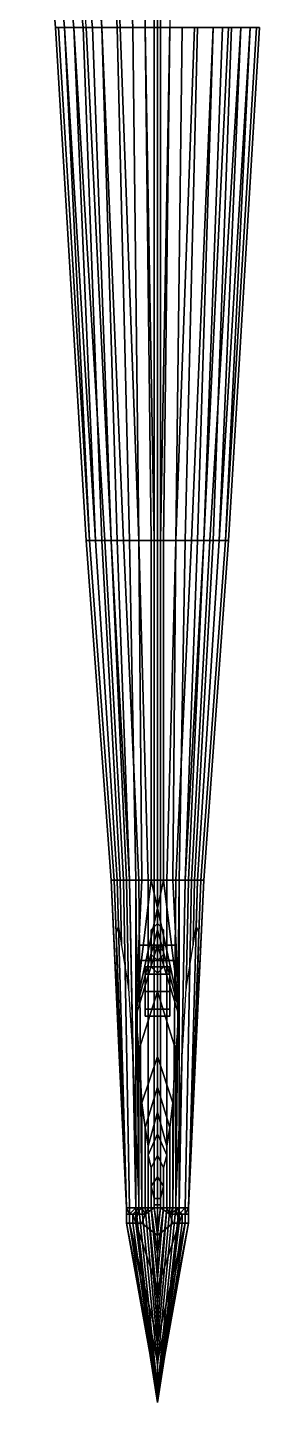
# Model space of a CAD drawing. Extents: x -0.58 to 0.58, y -4.4 to 4.35.
# Drawn here: x -0.42 to 0.33, y -4.4 to 0.05 of the extents above; entities that cross this region are included whole.
import ezdxf

# ---------------------------------------------------------------- set-up
doc = ezdxf.new("R2010")
doc.units = 0
doc.layers.get('0').update_dxf_attribs({"linetype": 'CONTINUOUS'})

msp = doc.modelspace()

# ---------------------------------------------------------------- linework, layer by layer
for points in [[(0, 2.97, 1.26), (-0.01, 2.97, 1.25), (-0.01, -3.76, 1.52), (0, -3.76, 1.53)], [(-0.01, 2.97, 1.25), (0, 2.97, 1.24), (0, -3.76, 1.51), (-0.01, -3.76, 1.52)], [(0.01, 2.97, 1.25), (0, 2.97, 1.26), (0, -3.76, 1.53), (0.01, -3.76, 1.52)], [(0, 2.97, 1.24), (0.01, 2.97, 1.25), (0.01, -3.76, 1.52), (0, -3.76, 1.51)], [(-0.4, 1.12, 0.27), (-0.42, 1.12, 0.09), (-0.33, 0.05, 0.09), (-0.3, 0.05, 0.27)], [(-0.42, 1.12, 0.09), (-0.42, 1.12, -0.03), (-0.33, 0.05, -0.03), (-0.33, 0.05, 0.09)], [(-0.38, 1.12, 0.37), (-0.4, 1.12, 0.27), (-0.3, 0.05, 0.27), (-0.27, 0.05, 0.37)], [(-0.36, 1.12, 0.47), (-0.38, 1.12, 0.37), (-0.27, 0.05, 0.37), (-0.24, 0.05, 0.44)], [(-0.33, 1.12, 0.55), (-0.36, 1.12, 0.47), (-0.24, 0.05, 0.44), (-0.21, 0.05, 0.49)], [(-0.2368, 0.81, 0.5868), (-0.33, 1.12, 0.55), (-0.21, 0.05, 0.49), (-0.18, 0.05, 0.53)], [(-0.04, 0.05, -0.53), (-0.12, 0.05, -0.5), (-0.1256, 0.17, -0.5067), (-0.05, 1.12, -0.6)], [(0.04, 0.05, -0.53), (-0.04, 0.05, -0.53), (-0.05, 1.12, -0.6), (0.05, 1.12, -0.6)], [(-0.1631, 0.64, 0.6141), (-0.2368, 0.81, 0.5868), (-0.18, 0.05, 0.53), (-0.13, 0.05, 0.57)], [(-0.2632, 0.76, -0.4132), (-0.2036, 0.47, -0.4596), (-0.18, 0.05, -0.44), (-0.23, 0.05, -0.38)], [(-0.1015, 0.51, 0.6244), (-0.1631, 0.64, 0.6141), (-0.13, 0.05, 0.57), (-0.08, 0.05, 0.59)], [(-0.04, 0.42, 0.6311), (-0.1015, 0.51, 0.6244), (-0.08, 0.05, 0.59), (-0.04, 0.05, 0.6)], [(-0.2036, 0.47, -0.4596), (-0.1256, 0.17, -0.5067), (-0.12, 0.05, -0.5), (-0.18, 0.05, -0.44)], [(-0.33, 0.05, -0.03), (-0.32, 0.05, -0.1), (-0.22, -1.61, -0.1), (-0.23, -1.61)], [(-0.3, 0.05, 0.27), (-0.33, 0.05, 0.09), (-0.23, -1.61, 0.09), (-0.22, -1.61, 0.17)], [(-0.33, 0.05, 0.09), (-0.33, 0.05, -0.03), (-0.23, -1.61), (-0.23, -1.61, 0.09)], [(-0.32, 0.05, -0.1), (-0.3, 0.05, -0.2), (-0.2, -1.61, -0.16), (-0.22, -1.61, -0.1)], [(-0.3, 0.05, -0.2), (-0.27, 0.05, -0.29), (-0.17, -1.61, -0.22), (-0.2, -1.61, -0.16)], [(-0.27, 0.05, 0.37), (-0.3, 0.05, 0.27), (-0.22, -1.61, 0.17), (-0.2, -1.61, 0.25)], [(-0.27, 0.05, -0.29), (-0.23, 0.05, -0.38), (-0.15, -1.61, -0.26), (-0.17, -1.61, -0.22)], [(-0.24, 0.05, 0.44), (-0.27, 0.05, 0.37), (-0.2, -1.61, 0.25), (-0.18, -1.61, 0.32)], [(-0.21, 0.05, 0.49), (-0.24, 0.05, 0.44), (-0.18, -1.61, 0.32), (-0.15, -1.61, 0.38)], [(-0.23, 0.05, -0.38), (-0.18, 0.05, -0.44), (-0.11, -1.61, -0.31), (-0.15, -1.61, -0.26)], [(-0.18, 0.05, 0.53), (-0.21, 0.05, 0.49), (-0.15, -1.61, 0.38), (-0.13, -1.61, 0.42)], [(-0.18, 0.05, -0.44), (-0.12, 0.05, -0.5), (-0.06, -1.61, -0.35), (-0.11, -1.61, -0.31)], [(-0.13, 0.05, 0.57), (-0.18, 0.05, 0.53), (-0.13, -1.61, 0.42), (-0.09, -1.61, 0.46)], [(-0.08, 0.05, 0.59), (-0.13, 0.05, 0.57), (-0.09, -1.61, 0.46), (-0.06, -1.61, 0.48)], [(-0.01, -1.61, -0.37), (-0.06, -1.61, -0.35), (-0.12, 0.05, -0.5), (-0.04, 0.05, -0.53)], [(-0.04, 0.05, 0.6), (-0.08, 0.05, 0.59), (-0.06, -1.61, 0.48), (-0.02, -1.61, 0.49)], [(-0.04, 0.05, -0.53), (0.04, 0.05, -0.53), (0.01, -1.61, -0.37), (-0.01, -1.61, -0.37)], [(-0.02, -1.61, 0.49), (0.02, -1.61, 0.49), (0.04, 0.05, 0.6), (-0.04, 0.05, 0.6)], [(0.04, 0.05, -0.53), (0.12, 0.05, -0.5), (0.06, -1.61, -0.35), (0.01, -1.61, -0.37)], [(0.02, -1.61, 0.49), (0.06, -1.61, 0.48), (0.08, 0.05, 0.59), (0.04, 0.05, 0.6)], [(0.11, -1.61, -0.31), (0.06, -1.61, -0.35), (0.12, 0.05, -0.5), (0.18, 0.05, -0.44)], [(0.06, -1.61, 0.48), (0.09, -1.61, 0.46), (0.13, 0.05, 0.57), (0.08, 0.05, 0.59)], [(0.09, -1.61, 0.46), (0.13, -1.61, 0.42), (0.18, 0.05, 0.53), (0.13, 0.05, 0.57)], [(0.15, -1.61, -0.26), (0.11, -1.61, -0.31), (0.18, 0.05, -0.44), (0.23, 0.05, -0.38)], [(0.13, -1.61, 0.42), (0.15, -1.61, 0.38), (0.21, 0.05, 0.49), (0.18, 0.05, 0.53)], [(0.17, -1.61, -0.22), (0.15, -1.61, -0.26), (0.23, 0.05, -0.38), (0.27, 0.05, -0.29)], [(0.15, -1.61, 0.38), (0.18, -1.61, 0.32), (0.24, 0.05, 0.44), (0.21, 0.05, 0.49)], [(0.2, -1.61, -0.16), (0.17, -1.61, -0.22), (0.27, 0.05, -0.29), (0.3, 0.05, -0.2)], [(0.18, -1.61, 0.32), (0.2, -1.61, 0.25), (0.27, 0.05, 0.37), (0.24, 0.05, 0.44)], [(0.22, -1.61, -0.1), (0.2, -1.61, -0.16), (0.3, 0.05, -0.2), (0.32, 0.05, -0.1)], [(0.2, -1.61, 0.25), (0.22, -1.61, 0.17), (0.3, 0.05, 0.27), (0.27, 0.05, 0.37)], [(0.22, -1.61, 0.17), (0.23, -1.61, 0.09), (0.33, 0.05, 0.09), (0.3, 0.05, 0.27)], [(0.23, -1.61), (0.22, -1.61, -0.1), (0.32, 0.05, -0.1), (0.33, 0.05, -0.03)], [(0.23, -1.61, 0.09), (0.23, -1.61), (0.33, 0.05, -0.03), (0.33, 0.05, 0.09)], [(-0.23, -1.61), (-0.22, -1.61, -0.1), (-0.14, -2.71, -0.06), (-0.15, -2.71, 0.01)], [(-0.22, -1.61, 0.17), (-0.23, -1.61, 0.09), (-0.15, -2.71, 0.1), (-0.14, -2.71, 0.18)], [(-0.23, -1.61, 0.09), (-0.23, -1.61), (-0.15, -2.71, 0.01), (-0.15, -2.71, 0.1)], [(-0.22, -1.61, -0.1), (-0.2, -1.61, -0.16), (-0.13, -2.71, -0.1), (-0.14, -2.71, -0.06)], [(-0.2, -1.61, 0.25), (-0.22, -1.61, 0.17), (-0.14, -2.71, 0.18), (-0.13, -2.71, 0.23)], [(-0.2, -1.61, -0.16), (-0.17, -1.61, -0.22), (-0.11, -2.71, -0.15), (-0.13, -2.71, -0.1)], [(-0.18, -1.61, 0.32), (-0.2, -1.61, 0.25), (-0.13, -2.71, 0.23), (-0.12, -2.71, 0.27)], [(-0.15, -1.61, 0.38), (-0.18, -1.61, 0.32), (-0.12, -2.71, 0.27), (-0.1, -2.71, 0.31)], [(-0.17, -1.61, -0.22), (-0.15, -1.61, -0.26), (-0.09, -2.71, -0.19), (-0.11, -2.71, -0.15)], [(-0.15, -1.61, -0.26), (-0.11, -1.61, -0.31), (-0.06, -2.71, -0.23), (-0.09, -2.71, -0.19)], [(-0.13, -1.61, 0.42), (-0.15, -1.61, 0.38), (-0.1, -2.71, 0.31), (-0.09, -2.71, 0.34)], [(-0.09, -1.61, 0.46), (-0.13, -1.61, 0.42), (-0.09, -2.71, 0.34), (-0.07, -2.71, 0.37)], [(-0.11, -1.61, -0.31), (-0.06, -1.61, -0.35), (-0.03, -2.71, -0.25), (-0.06, -2.71, -0.23)], [(-0.06, -1.61, 0.48), (-0.09, -1.61, 0.46), (-0.07, -2.71, 0.37), (-0.05, -2.71, 0.39)], [(-0.01, -2.71, -0.26), (-0.03, -2.71, -0.25), (-0.06, -1.61, -0.35), (-0.01, -1.61, -0.37)], [(-0.02, -1.61, 0.49), (-0.06, -1.61, 0.48), (-0.05, -2.71, 0.39), (-0.02, -2.71, 0.4)], [(-0.02, -2.71, 0.4), (0.02, -2.71, 0.4), (0.02, -1.61, 0.49), (-0.02, -1.61, 0.49)], [(-0.01, -1.61, -0.37), (0.01, -1.61, -0.37), (0.01, -2.71, -0.26), (-0.01, -2.71, -0.26)], [(0.01, -1.61, -0.37), (0.06, -1.61, -0.35), (0.03, -2.71, -0.25), (0.01, -2.71, -0.26)], [(0.02, -2.71, 0.4), (0.05, -2.71, 0.39), (0.06, -1.61, 0.48), (0.02, -1.61, 0.49)], [(0.06, -2.71, -0.23), (0.03, -2.71, -0.25), (0.06, -1.61, -0.35), (0.11, -1.61, -0.31)], [(0.05, -2.71, 0.39), (0.07, -2.71, 0.37), (0.09, -1.61, 0.46), (0.06, -1.61, 0.48)], [(0.09, -2.71, -0.19), (0.06, -2.71, -0.23), (0.11, -1.61, -0.31), (0.15, -1.61, -0.26)], [(0.07, -2.71, 0.37), (0.09, -2.71, 0.34), (0.13, -1.61, 0.42), (0.09, -1.61, 0.46)], [(0.11, -2.71, -0.15), (0.09, -2.71, -0.19), (0.15, -1.61, -0.26), (0.17, -1.61, -0.22)], [(0.09, -2.71, 0.34), (0.1, -2.71, 0.31), (0.15, -1.61, 0.38), (0.13, -1.61, 0.42)], [(0.1, -2.71, 0.31), (0.12, -2.71, 0.27), (0.18, -1.61, 0.32), (0.15, -1.61, 0.38)], [(0.13, -2.71, -0.1), (0.11, -2.71, -0.15), (0.17, -1.61, -0.22), (0.2, -1.61, -0.16)], [(0.12, -2.71, 0.27), (0.13, -2.71, 0.23), (0.2, -1.61, 0.25), (0.18, -1.61, 0.32)], [(0.13, -2.71, 0.23), (0.14, -2.71, 0.18), (0.22, -1.61, 0.17), (0.2, -1.61, 0.25)], [(0.14, -2.71, -0.06), (0.13, -2.71, -0.1), (0.2, -1.61, -0.16), (0.22, -1.61, -0.1)], [(0.15, -2.71, 0.01), (0.14, -2.71, -0.06), (0.22, -1.61, -0.1), (0.23, -1.61)], [(0.14, -2.71, 0.18), (0.15, -2.71, 0.1), (0.23, -1.61, 0.09), (0.22, -1.61, 0.17)], [(0.15, -2.71, 0.1), (0.15, -2.71, 0.01), (0.23, -1.61), (0.23, -1.61, 0.09)], [(-0.15, -2.71, 0.01), (-0.14, -2.71, -0.06), (-0.1, -3.77, -0.01), (-0.1, -3.77, 0.05)], [(-0.15, -2.71, 0.1), (-0.15, -2.71, 0.01), (-0.1, -3.77, 0.05), (-0.1222, -3.3, 0.1)], [(-0.14, -2.71, 0.18), (-0.15, -2.71, 0.1), (-0.1222, -3.3, 0.1), (-0.1336, -2.88, 0.1768)], [(-0.14, -2.71, -0.06), (-0.13, -2.71, -0.1), (-0.1, -3.77, -0.03), (-0.1, -3.77, -0.01)], [(-0.13, -2.71, 0.23), (-0.14, -2.71, 0.18), (-0.1336, -2.88, 0.1768), (-0.1258, -2.86, 0.2258)], [(-0.13, -2.71, -0.1), (-0.11, -2.71, -0.15), (-0.09, -3.77, -0.06), (-0.1, -3.77, -0.03)], [(-0.12, -2.71, 0.27), (-0.13, -2.71, 0.23), (-0.1258, -2.86, 0.2258), (-0.116, -2.92, 0.2621)], [(-0.1, -2.71, 0.31), (-0.12, -2.71, 0.27), (-0.116, -2.92, 0.2621), (-0.0934, -3.06, 0.2935)], [(-0.11, -2.71, -0.15), (-0.09, -2.71, -0.19), (-0.07, -3.77, -0.08), (-0.09, -3.77, -0.06)], [(-0.09, -2.71, 0.34), (-0.1, -2.71, 0.31), (-0.0934, -3.06, 0.2935), (-0.0789, -3.3, 0.3066)], [(-0.09, -2.71, -0.19), (-0.06, -2.71, -0.23), (-0.05, -3.77, -0.12), (-0.07, -3.77, -0.08)], [(-0.07, -2.71, 0.37), (-0.09, -2.71, 0.34), (-0.0789, -3.3, 0.3066), (-0.06, -3.77, 0.3)], [(-0.07, -3.12, 0.4), (0, -2.8, 0.4), (-0.02, -2.71, 0.4), (-0.07, -3.12, 0.4)], [(-0.07, -3.12, 0.4), (-0.02, -2.71, 0.4), (-0.05, -2.71, 0.39), (-0.07, -3.12, 0.4)], [(-0.07, -3.12, 0.4), (-0.05, -2.71, 0.39), (-0.07, -2.71, 0.37), (-0.07, -3.12, 0.4)], [(-0.07, -2.71, 0.37), (-0.06, -3.77, 0.3), (-0.07, -3.82, 0.4), (-0.07, -3.12, 0.4)], [(-0.06, -2.71, -0.23), (-0.03, -2.71, -0.25), (-0.03, -3.77, -0.13), (-0.05, -3.77, -0.12)], [(-0.01, -3.77, -0.15), (-0.03, -3.77, -0.13), (-0.03, -2.71, -0.25), (-0.01, -2.71, -0.26)], [(0, -2.8, 0.4), (0.02, -2.71, 0.4), (-0.02, -2.71, 0.4), (0, -2.8, 0.4)], [(0.01, -3.77, -0.15), (-0.01, -3.77, -0.15), (-0.01, -2.71, -0.26), (0.01, -2.71, -0.26)], [(0.07, -3.12, 0.4), (0.02, -2.71, 0.4), (0, -2.8, 0.4), (0.07, -3.12, 0.4)], [(0.01, -2.71, -0.26), (0.03, -2.71, -0.25), (0.03, -3.77, -0.13), (0.01, -3.77, -0.15)], [(0.07, -3.12, 0.4), (0.05, -2.71, 0.39), (0.02, -2.71, 0.4), (0.07, -3.12, 0.4)], [(0.05, -3.77, -0.12), (0.03, -3.77, -0.13), (0.03, -2.71, -0.25), (0.06, -2.71, -0.23)], [(0.07, -3.77, -0.08), (0.05, -3.77, -0.12), (0.06, -2.71, -0.23), (0.09, -2.71, -0.19)], [(0.07, -3.12, 0.4), (0.07, -2.71, 0.37), (0.05, -2.71, 0.39), (0.07, -3.12, 0.4)], [(0.06, -3.77, 0.3), (0.0789, -3.3, 0.3066), (0.09, -2.71, 0.34), (0.07, -2.71, 0.37)], [(0.07, -3.82, 0.4), (0.06, -3.77, 0.3), (0.07, -2.71, 0.37), (0.07, -3.12, 0.4)], [(0.09, -3.77, -0.06), (0.07, -3.77, -0.08), (0.09, -2.71, -0.19), (0.11, -2.71, -0.15)], [(0.0789, -3.3, 0.3066), (0.0934, -3.06, 0.2935), (0.1, -2.71, 0.31), (0.09, -2.71, 0.34)], [(0.1, -3.77, -0.03), (0.09, -3.77, -0.06), (0.11, -2.71, -0.15), (0.13, -2.71, -0.1)], [(0.0934, -3.06, 0.2935), (0.116, -2.92, 0.2621), (0.12, -2.71, 0.27), (0.1, -2.71, 0.31)], [(0.1, -3.77, 0.05), (0.1, -3.77, -0.01), (0.14, -2.71, -0.06), (0.15, -2.71, 0.01)], [(0.1, -3.77, -0.01), (0.1, -3.77, -0.03), (0.13, -2.71, -0.1), (0.14, -2.71, -0.06)], [(0.1222, -3.3, 0.1), (0.1, -3.77, 0.05), (0.15, -2.71, 0.01), (0.15, -2.71, 0.1)], [(0.116, -2.92, 0.2621), (0.1258, -2.86, 0.2258), (0.13, -2.71, 0.23), (0.12, -2.71, 0.27)], [(0.1336, -2.88, 0.1768), (0.1222, -3.3, 0.1), (0.15, -2.71, 0.1), (0.14, -2.71, 0.18)], [(0.1258, -2.86, 0.2258), (0.1336, -2.88, 0.1768), (0.14, -2.71, 0.18), (0.13, -2.71, 0.23)], [(0, -2.87, 0.42), (0, -2.8, 0.4), (-0.07, -3.12, 0.4), (-0.07, -3.13, 0.42)], [(0.07, -3.13, 0.42), (0.07, -3.12, 0.4), (0, -2.8, 0.4), (0, -2.87, 0.42)], [(0, -2.92, 0.47), (0, -2.87, 0.42), (-0.07, -3.13, 0.42), (-0.07, -3.15, 0.47)], [(0, -2.92, -0.34), (-0.02, -2.94, -0.34), (-0.02, -2.87, -0.23), (0, -2.85, -0.23)], [(-0.02, -2.94, -0.34), (-0.02, -2.95, -0.34), (-0.02, -2.99, -0.22), (-0.02, -2.87, -0.23)], [(0.02, -2.94, -0.34), (0, -2.92, -0.34), (0, -2.85, -0.23), (0.02, -2.87, -0.23)], [(0.07, -3.15, 0.47), (0.07, -3.13, 0.42), (0, -2.87, 0.42), (0, -2.92, 0.47)], [(0.02, -2.95, -0.34), (0.02, -2.94, -0.34), (0.02, -2.87, -0.23), (0.02, -2.99, -0.22)], [(0, -3.07, 0.7), (0, -2.92, 0.47), (-0.07, -3.15, 0.47), (-0.06, -3.26, 0.7)], [(-0.06, -2.92, -0.36), (-0.06, -2.97, -0.36), (-0.06, -3, -0.42), (-0.06, -2.97, -0.47)], [(-0.06, -2.97, -0.47), (-0.06, -3, -0.42), (-0.06, -2.97, -0.36), (-0.06, -2.92, -0.36)], [(-0.06, -2.92, -0.34), (-0.06, -2.97, -0.34), (0.06, -2.97, -0.34), (0.06, -2.92, -0.34)], [(0.06, -2.92, -0.36), (0.06, -2.97, -0.36), (-0.06, -2.97, -0.36), (-0.06, -2.92, -0.36)], [(0.06, -2.92, -0.34), (0.06, -2.92, -0.36), (-0.06, -2.92, -0.36), (-0.06, -2.92, -0.34)], [(-0.06, -2.92, -0.36), (-0.06, -2.97, -0.36), (-0.06, -2.97, -0.34), (-0.06, -2.92, -0.34)], [(0.06, -3.26, 0.7), (0.07, -3.15, 0.47), (0, -2.92, 0.47), (0, -3.07, 0.7)], [(0.06, -2.92, -0.36), (0.06, -2.97, -0.36), (0.06, -3, -0.42), (0.06, -2.97, -0.47)], [(0.06, -2.97, -0.47), (0.06, -3, -0.42), (0.06, -2.97, -0.36), (0.06, -2.92, -0.36)], [(0.06, -2.97, -0.34), (0.06, -2.97, -0.36), (0.06, -2.92, -0.36), (0.06, -2.92, -0.34)], [(-0.06, -3.07, -0.51), (-0.06, -3.08, -0.48), (-0.06, -3, -0.42), (-0.06, -2.97, -0.47)], [(-0.06, -2.97, -0.47), (-0.06, -3, -0.42), (-0.06, -3.08, -0.48), (-0.06, -3.07, -0.51)], [(-0.06, -2.97, -0.34), (-0.06, -2.97, -0.36), (0.06, -2.97, -0.36), (0.06, -2.97, -0.34)], [(-0.02, -2.95, -0.34), (0, -2.97, -0.34), (0, -3.01, -0.22), (-0.02, -2.99, -0.22)], [(0, -2.97, -0.34), (0.02, -2.95, -0.34), (0.02, -2.99, -0.22), (0, -3.01, -0.22)], [(0.06, -2.97, -0.47), (0.06, -3, -0.42), (0.06, -3.08, -0.48), (0.06, -3.07, -0.51)], [(0.06, -3.07, -0.51), (0.06, -3.08, -0.48), (0.06, -3, -0.42), (0.06, -2.97, -0.47)], [(0.04, -3.0134, -0.4334), (0.04, -2.99, -0.49), (-0.04, -2.99, -0.49), (-0.04, -3.0134, -0.4334)], [(0.04, -2.99, -0.49), (0.04, -3.0134, -0.5466), (-0.04, -3.0134, -0.5466), (-0.04, -2.99, -0.49)], [(-0.04, -3.0134, -0.5466), (-0.04, -3.07, -0.57), (-0.04, -3.1266, -0.5466), (-0.04, -2.99, -0.49)], [(-0.04, -2.99, -0.49), (-0.04, -3.1266, -0.5466), (-0.04, -3.15, -0.49), (-0.04, -3.0134, -0.4334)], [(0.04, -3.07, -0.41), (0.04, -3.0134, -0.4334), (-0.04, -3.0134, -0.4334), (-0.04, -3.07, -0.41)], [(0.04, -3.0134, -0.5466), (0.04, -3.07, -0.57), (-0.04, -3.07, -0.57), (-0.04, -3.0134, -0.5466)], [(-0.04, -3.0134, -0.4334), (-0.04, -3.15, -0.49), (-0.04, -3.1266, -0.4334), (-0.04, -3.07, -0.41)], [(0.04, -3.1266, -0.4334), (0.04, -2.99, -0.49), (0.04, -3.0134, -0.4334), (0.04, -3.07, -0.41)], [(0.04, -3.15, -0.49), (0.04, -3.0134, -0.5466), (0.04, -2.99, -0.49), (0.04, -3.1266, -0.4334)], [(0.04, -3.1266, -0.5466), (0.04, -3.07, -0.57), (0.04, -3.0134, -0.5466), (0.04, -3.15, -0.49)], [(0, -3.28, 1.05), (0, -3.07, 0.7), (-0.06, -3.26, 0.7), (-0.05, -3.43, 1.05)], [(0.04, -3.1266, -0.4334), (0.04, -3.07, -0.41), (-0.04, -3.07, -0.41), (-0.04, -3.1266, -0.4334)], [(0.04, -3.07, -0.57), (0.04, -3.1266, -0.5466), (-0.04, -3.1266, -0.5466), (-0.04, -3.07, -0.57)], [(0.05, -3.43, 1.05), (0.06, -3.26, 0.7), (0, -3.07, 0.7), (0, -3.28, 1.05)], [(-0.07, -3.12, 0.4), (-0.07, -3.82, 0.4), (-0.07, -3.77, 0.42), (-0.07, -3.13, 0.42)], [(-0.07, -3.13, 0.42), (-0.07, -3.77, 0.42), (-0.07, -3.77, 0.47), (-0.07, -3.15, 0.47)], [(-0.07, -3.15, 0.47), (-0.07, -3.77, 0.47), (-0.06, -3.77, 0.7), (-0.06, -3.26, 0.7)], [(0.04, -3.15, -0.49), (0.04, -3.1266, -0.4334), (-0.04, -3.1266, -0.4334), (-0.04, -3.15, -0.49)], [(0.04, -3.1266, -0.5466), (0.04, -3.15, -0.49), (-0.04, -3.15, -0.49), (-0.04, -3.1266, -0.5466)], [(0.06, -3.77, 0.7), (0.07, -3.77, 0.47), (0.07, -3.15, 0.47), (0.06, -3.26, 0.7)], [(0.07, -3.77, 0.42), (0.07, -3.82, 0.4), (0.07, -3.12, 0.4), (0.07, -3.13, 0.42)], [(0.07, -3.77, 0.47), (0.07, -3.77, 0.42), (0.07, -3.13, 0.42), (0.07, -3.15, 0.47)], [(-0.06, -3.26, 0.7), (-0.06, -3.77, 0.7), (-0.05, -3.77, 1.05), (-0.05, -3.43, 1.05)], [(0, -3.38, 1.22), (0, -3.28, 1.05), (-0.05, -3.43, 1.05), (-0.04, -3.51, 1.22)], [(0.04, -3.51, 1.22), (0.05, -3.43, 1.05), (0, -3.28, 1.05), (0, -3.38, 1.22)], [(0.05, -3.77, 1.05), (0.06, -3.77, 0.7), (0.06, -3.26, 0.7), (0.05, -3.43, 1.05)], [(0, -3.46, 1.34), (0, -3.38, 1.22), (-0.04, -3.51, 1.22), (-0.03, -3.57, 1.34)], [(0.03, -3.57, 1.34), (0.04, -3.51, 1.22), (0, -3.38, 1.22), (0, -3.46, 1.34)], [(-0.05, -3.43, 1.05), (-0.05, -3.77, 1.05), (-0.04, -3.77, 1.22), (-0.04, -3.51, 1.22)], [(0, -3.53, 1.42), (0, -3.46, 1.34), (-0.03, -3.57, 1.34), (-0.03, -3.6, 1.42)], [(0.03, -3.6, 1.42), (0.03, -3.57, 1.34), (0, -3.46, 1.34), (0, -3.53, 1.42)], [(0.04, -3.77, 1.22), (0.05, -3.77, 1.05), (0.05, -3.43, 1.05), (0.04, -3.51, 1.22)], [(-0.04, -3.51, 1.22), (-0.04, -3.77, 1.22), (-0.03, -3.77, 1.34), (-0.03, -3.57, 1.34)], [(0.03, -3.77, 1.34), (0.04, -3.77, 1.22), (0.04, -3.51, 1.22), (0.03, -3.57, 1.34)], [(0, -3.6, 1.48), (0, -3.53, 1.42), (-0.03, -3.6, 1.42), (-0.02, -3.64, 1.48)], [(0.02, -3.64, 1.48), (0.03, -3.6, 1.42), (0, -3.53, 1.42), (0, -3.6, 1.48)], [(-0.03, -3.57, 1.34), (-0.03, -3.77, 1.34), (-0.03, -3.77, 1.42), (-0.03, -3.6, 1.42)], [(-0.03, -3.6, 1.42), (-0.03, -3.77, 1.42), (-0.02, -3.77, 1.48), (-0.02, -3.64, 1.48)], [(0, -3.67, 1.51), (0, -3.6, 1.48), (-0.02, -3.64, 1.48), (-0.02, -3.7, 1.51)], [(0.02, -3.7, 1.51), (0.02, -3.64, 1.48), (0, -3.6, 1.48), (0, -3.67, 1.51)], [(0.02, -3.77, 1.48), (0.03, -3.77, 1.42), (0.03, -3.6, 1.42), (0.02, -3.64, 1.48)], [(0.03, -3.77, 1.42), (0.03, -3.77, 1.34), (0.03, -3.57, 1.34), (0.03, -3.6, 1.42)], [(-0.02, -3.64, 1.48), (-0.02, -3.77, 1.48), (-0.02, -3.77, 1.51), (-0.02, -3.7, 1.51)], [(0.02, -3.77, 1.51), (0.02, -3.77, 1.48), (0.02, -3.64, 1.48), (0.02, -3.7, 1.51)], [(0, -3.74, 1.53), (0, -3.67, 1.51), (-0.02, -3.7, 1.51), (-0.01, -3.74, 1.52)], [(0.01, -3.74, 1.52), (0.02, -3.7, 1.51), (0, -3.67, 1.51), (0, -3.74, 1.53)], [(-0.02, -3.7, 1.51), (-0.02, -3.77, 1.51), (-0.01, -3.77, 1.52), (-0.01, -3.74, 1.52)], [(0.01, -3.77, 1.52), (0.02, -3.77, 1.51), (0.02, -3.7, 1.51), (0.01, -3.74, 1.52)], [(-0.09, -3.77, -0.06), (-0.09, -3.77, -0.06), (-0.09, -3.79, -0.04), (-0.1, -3.77, -0.03)], [(-0.1, -3.77, -0.03), (-0.1, -3.77, -0.03), (-0.09, -3.79, -0.04), (-0.1, -3.79, 0.03)], [(-0.1, -3.77, -0.01), (-0.1, -3.77, -0.01), (-0.1, -3.77, -0.03), (-0.1, -3.79, 0.03)], [(-0.1, -3.77, 0.05), (-0.1, -3.77, 0.05), (-0.1, -3.77, -0.01), (-0.1, -3.79, 0.03)], [(-0.1, -3.79, 0.1), (-0.1, -3.79, 0.1), (-0.1, -3.77, 0.05), (-0.1, -3.79, 0.03)], [(-0.09, -3.79, -0.07), (-0.09, -3.79, -0.07), (-0.07, -3.77, -0.08), (-0.07, -3.79, -0.11)], [(-0.09, -3.79, -0.07), (-0.09, -3.79, -0.07), (-0.09, -3.77, -0.06), (-0.07, -3.77, -0.08)], [(-0.09, -3.79, -0.07), (-0.09, -3.79, -0.07), (-0.09, -3.79, -0.04), (-0.09, -3.77, -0.06)], [(-0.06, -3.77, 0.3), (-0.06, -3.77, 0.3), (-0.08, -3.79, 0.34), (-0.07, -3.82, 0.4)], [(-0.07, -3.77, 0.47), (-0.07, -3.77, 0.42), (0, -4.4, 0.42), (0, -4.39, 0.47)], [(-0.07, -3.77, 0.42), (-0.07, -3.82, 0.4), (0, -4.4, 0.4), (0, -4.4, 0.42)], [(-0.06, -3.77, 0.7), (-0.07, -3.77, 0.47), (0, -4.39, 0.47), (0, -4.36, 0.7)], [(-0.05, -3.77, -0.12), (-0.05, -3.77, -0.12), (-0.04, -3.79, -0.14), (-0.07, -3.79, -0.11)], [(-0.07, -3.77, -0.08), (-0.07, -3.77, -0.08), (-0.05, -3.77, -0.12), (-0.07, -3.79, -0.11)], [(-0.05, -3.77, 1.05), (-0.06, -3.77, 0.7), (0, -4.36, 0.7), (0, -4.28, 1.05)], [(-0.01, -3.77, -0.15), (0, -3.86, -0.14), (-0.05, -3.82, -0.14), (-0.04, -3.79, -0.14)], [(-0.04, -3.77, 1.22), (-0.05, -3.77, 1.05), (0, -4.28, 1.05), (0, -4.22, 1.22)], [(-0.03, -3.77, -0.13), (-0.03, -3.77, -0.13), (-0.04, -3.79, -0.14), (-0.05, -3.77, -0.12)], [(-0.03, -3.77, 1.34), (-0.04, -3.77, 1.22), (0, -4.22, 1.22), (0, -4.16, 1.34)], [(-0.01, -3.77, -0.15), (-0.01, -3.77, -0.15), (-0.04, -3.79, -0.14), (-0.03, -3.77, -0.13)], [(-0.02, -3.77, 1.48), (-0.03, -3.77, 1.42), (0, -4.08, 1.42), (0, -4, 1.48)], [(-0.03, -3.77, 1.42), (-0.03, -3.77, 1.34), (0, -4.16, 1.34), (0, -4.08, 1.42)], [(-0.02, -3.77, 1.51), (-0.02, -3.77, 1.48), (0, -4, 1.48), (0, -3.92, 1.51)], [(-0.01, -3.77, 1.52), (-0.02, -3.77, 1.51), (0, -3.92, 1.51), (0, -3.84, 1.53)], [(-0.01, -3.74, 1.52), (-0.01, -3.77, 1.52), (0, -3.84, 1.53), (0, -3.74, 1.53)], [(0.01, -3.77, -0.15), (0, -3.86, -0.14), (0, -3.86, -0.14), (-0.01, -3.77, -0.15)], [(0, -3.74, 1.53), (0, -3.84, 1.53), (0.01, -3.77, 1.52), (0.01, -3.74, 1.52)], [(0, -4.4, 0.42), (0, -4.4, 0.4), (0.07, -3.82, 0.4), (0.07, -3.77, 0.42)], [(0, -4.39, 0.47), (0, -4.4, 0.42), (0.07, -3.77, 0.42), (0.07, -3.77, 0.47)], [(0, -4.36, 0.7), (0, -4.39, 0.47), (0.07, -3.77, 0.47), (0.06, -3.77, 0.7)], [(0, -4.28, 1.05), (0, -4.36, 0.7), (0.06, -3.77, 0.7), (0.05, -3.77, 1.05)], [(0, -4.22, 1.22), (0, -4.28, 1.05), (0.05, -3.77, 1.05), (0.04, -3.77, 1.22)], [(0, -4.16, 1.34), (0, -4.22, 1.22), (0.04, -3.77, 1.22), (0.03, -3.77, 1.34)], [(0, -4.08, 1.42), (0, -4.16, 1.34), (0.03, -3.77, 1.34), (0.03, -3.77, 1.42)], [(0, -4, 1.48), (0, -4.08, 1.42), (0.03, -3.77, 1.42), (0.02, -3.77, 1.48)], [(0, -3.92, 1.51), (0, -4, 1.48), (0.02, -3.77, 1.48), (0.02, -3.77, 1.51)], [(0, -3.84, 1.53), (0, -3.92, 1.51), (0.02, -3.77, 1.51), (0.01, -3.77, 1.52)], [(0.04, -3.79, -0.14), (0.05, -3.82, -0.14), (0, -3.86, -0.14), (0.01, -3.77, -0.15)], [(0.01, -3.77, -0.15), (0.03, -3.77, -0.13), (0.04, -3.79, -0.14), (0.01, -3.77, -0.15)], [(0.03, -3.77, -0.13), (0.05, -3.77, -0.12), (0.04, -3.79, -0.14), (0.03, -3.77, -0.13)], [(0.07, -3.77, -0.08), (0.07, -3.79, -0.11), (0.04, -3.79, -0.14), (0.07, -3.77, -0.08)], [(0.05, -3.77, -0.12), (0.07, -3.77, -0.08), (0.04, -3.79, -0.14), (0.05, -3.77, -0.12)], [(0.07, -3.82, 0.4), (0.08, -3.79, 0.34), (0.06, -3.77, 0.3), (0.07, -3.82, 0.4)], [(0.09, -3.77, -0.06), (0.09, -3.79, -0.07), (0.07, -3.79, -0.11), (0.09, -3.77, -0.06)], [(0.07, -3.77, -0.08), (0.09, -3.77, -0.06), (0.07, -3.79, -0.11), (0.07, -3.77, -0.08)], [(0.09, -3.79, -0.04), (0.1, -3.77, -0.01), (0.1, -3.79, 0.03), (0.09, -3.79, -0.04)], [(0.09, -3.79, -0.04), (0.1, -3.77, -0.03), (0.1, -3.77, -0.01), (0.09, -3.79, -0.04)], [(0.09, -3.79, -0.04), (0.09, -3.79, -0.07), (0.1, -3.77, -0.03), (0.09, -3.79, -0.04)], [(0.1, -3.77, -0.03), (0.09, -3.79, -0.07), (0.09, -3.77, -0.06), (0.1, -3.77, -0.03)], [(0.1, -3.77, 0.05), (0.1, -3.79, 0.1), (0.1, -3.79, 0.03), (0.1, -3.77, 0.05)], [(0.1, -3.77, -0.01), (0.1, -3.77, 0.05), (0.1, -3.79, 0.03), (0.1, -3.77, -0.01)], [(-0.1, -3.79, 0.1), (-0.1, -3.82, 0.1), (-0.09, -3.82, 0.22), (-0.09, -3.79, 0.22)], [(-0.09, -3.79, -0.04), (-0.09, -3.82, -0.04), (-0.1, -3.82, 0.03), (-0.1, -3.79, 0.03)], [(-0.1, -3.79, 0.03), (-0.1, -3.82, 0.03), (-0.1, -3.82, 0.1), (-0.1, -3.79, 0.1)], [(-0.09, -3.82, 0.22), (-0.1, -3.82, 0.1), (0, -4.38, 0.1), (0, -4.4, 0.22)], [(-0.1, -3.82, 0.03), (-0.09, -3.82, -0.04), (0, -4.27, -0.04), (0, -4.34, 0.03)], [(-0.1, -3.82, 0.1), (-0.1, -3.82, 0.03), (0, -4.34, 0.03), (0, -4.38, 0.1)], [(-0.07, -3.79, -0.11), (-0.07, -3.82, -0.11), (-0.09, -3.82, -0.07), (-0.09, -3.79, -0.07)], [(-0.09, -3.79, -0.07), (-0.09, -3.82, -0.07), (-0.09, -3.82, -0.04), (-0.09, -3.79, -0.04)], [(-0.09, -3.79, 0.22), (-0.09, -3.82, 0.22), (-0.08, -3.82, 0.34), (-0.08, -3.79, 0.34)], [(-0.09, -3.82, -0.07), (-0.07, -3.82, -0.11), (0, -4.03, -0.11), (0, -4.2, -0.07)], [(-0.09, -3.82, -0.04), (-0.09, -3.82, -0.07), (0, -4.2, -0.07), (0, -4.27, -0.04)], [(-0.08, -3.82, 0.34), (-0.09, -3.82, 0.22), (0, -4.4, 0.22), (0, -4.4, 0.34)], [(-0.08, -3.79, 0.34), (-0.08, -3.79, 0.34), (-0.08, -3.82, 0.34), (-0.07, -3.82, 0.4)], [(-0.07, -3.82, 0.4), (-0.08, -3.82, 0.34), (0, -4.4, 0.34), (0, -4.4, 0.4)], [(-0.04, -3.79, -0.14), (-0.05, -3.82, -0.14), (-0.07, -3.82, -0.11), (-0.07, -3.79, -0.11)], [(-0.07, -3.82, -0.11), (-0.05, -3.82, -0.14), (0, -3.86, -0.14), (0, -4.03, -0.11)], [(0, -4.4, 0.4), (0, -4.4, 0.34), (0.08, -3.82, 0.34), (0.07, -3.82, 0.4)], [(0, -4.4, 0.34), (0, -4.4, 0.22), (0.09, -3.82, 0.22), (0.08, -3.82, 0.34)], [(0, -4.4, 0.22), (0, -4.38, 0.1), (0.1, -3.82, 0.1), (0.09, -3.82, 0.22)], [(0, -4.38, 0.1), (0, -4.34, 0.03), (0.1, -3.82, 0.03), (0.1, -3.82, 0.1)], [(0, -4.34, 0.03), (0, -4.27, -0.04), (0.09, -3.82, -0.04), (0.1, -3.82, 0.03)], [(0, -4.27, -0.04), (0, -4.2, -0.07), (0.09, -3.82, -0.07), (0.09, -3.82, -0.04)], [(0, -4.2, -0.07), (0, -4.03, -0.11), (0.07, -3.82, -0.11), (0.09, -3.82, -0.07)], [(0, -4.03, -0.11), (0, -3.86, -0.14), (0.05, -3.82, -0.14), (0.07, -3.82, -0.11)], [(0.07, -3.82, -0.11), (0.05, -3.82, -0.14), (0.04, -3.79, -0.14), (0.07, -3.79, -0.11)], [(0.09, -3.82, -0.07), (0.07, -3.82, -0.11), (0.07, -3.79, -0.11), (0.09, -3.79, -0.07)], [(0.07, -3.82, 0.4), (0.08, -3.82, 0.34), (0.08, -3.79, 0.34), (0.07, -3.82, 0.4)], [(0.08, -3.82, 0.34), (0.09, -3.82, 0.22), (0.09, -3.79, 0.22), (0.08, -3.79, 0.34)], [(0.09, -3.82, 0.22), (0.1, -3.82, 0.1), (0.1, -3.79, 0.1), (0.09, -3.79, 0.22)], [(0.1, -3.82, 0.03), (0.09, -3.82, -0.04), (0.09, -3.79, -0.04), (0.1, -3.79, 0.03)], [(0.09, -3.82, -0.04), (0.09, -3.82, -0.07), (0.09, -3.79, -0.07), (0.09, -3.79, -0.04)], [(0.1, -3.82, 0.1), (0.1, -3.82, 0.03), (0.1, -3.79, 0.03), (0.1, -3.79, 0.1)]]:
    msp.add_3dface(points)

doc.saveas('drawing.dxf')
